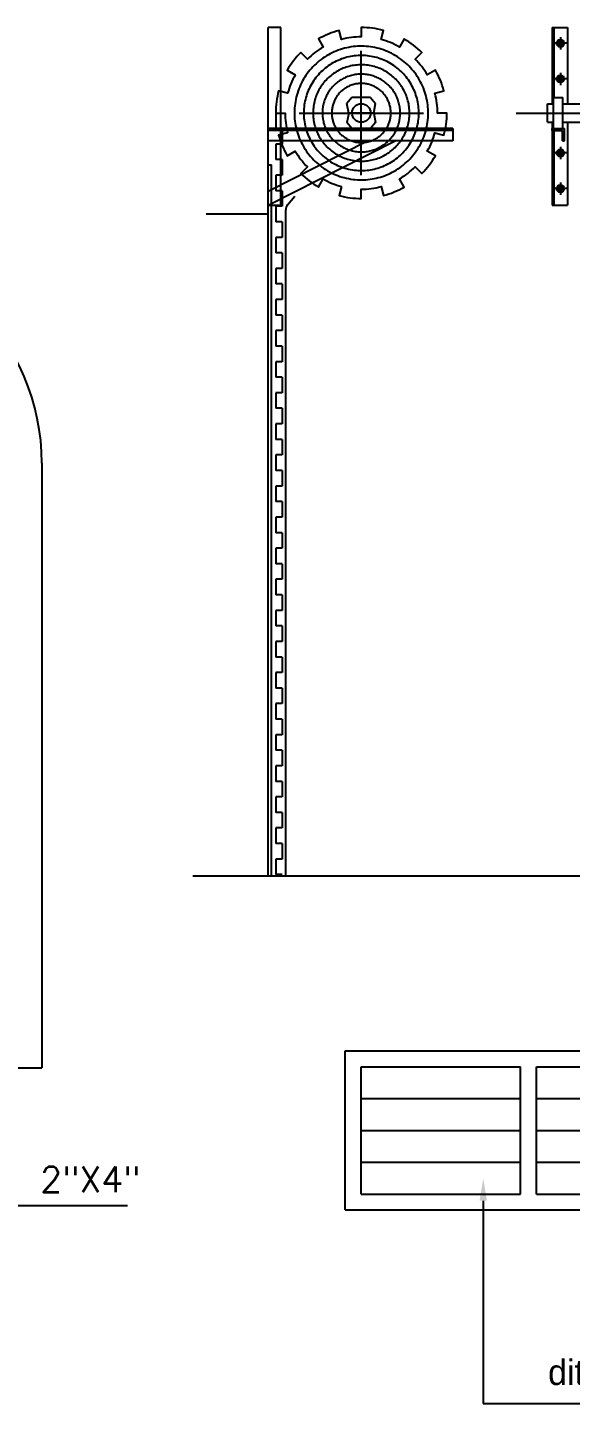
# Model space of a CAD drawing. Header units: inches. Extents: x -2548 to -2391, y 2200 to 2352.
# Drawn here: x -2452.929 to -2451.219, y 2317.749 to 2322.087 of the extents above; entities that cross this region are included whole.
import ezdxf

# ---------------------------------------------------------------- set-up
doc = ezdxf.new("R2010")
doc.units = ezdxf.units.IN
doc.header["$MEASUREMENT"] = 0
for name, pattern in [('CENTER2', [1.125, 0.75, -0.125, 0.125, -0.125]), ('DASHDOT', [1, 0.5, -0.25, 0, -0.25]), ('HIDDEN', [0.375, 0.25, -0.125])]:
    doc.linetypes.add(name, pattern=pattern)
for name, color, linetype in [('1', 7, 'Continuous'), ('2', 2, 'Continuous'), ('3', 3, 'Continuous'), ('4', 4, 'Continuous'), ('6', 6, 'Continuous'), ('8', 8, 'HIDDEN'), ('9', 9, 'Continuous'), ('DOOR', 9, 'Continuous'), ('GL', 9, 'CENTER2'), ('WALL', 4, 'Continuous')]:
    doc.layers.add(name, color=color, linetype=linetype)
doc.styles.add('GGG', font='THAICU.shx', dxfattribs={"height": 80})
doc.styles.add('ROMANS', font='romans', dxfattribs={"height": 0.1})

msp = doc.modelspace()

# ---------------------------------------------------------------- linework, layer by layer
at = {"layer": '1'}
for p, q in [((-2452.13141, 2322.08667), (-2452.17061, 2322.08667)), ((-2452.17061, 2321.65425), (-2452.17061, 2322.08667)), ((-2452.13141, 2321.52665), (-2452.13141, 2322.08667)), ((-2451.90721, 2321.86617), (-2451.92297, 2321.84695)), ((-2451.91701, 2321.81717), (-2451.92297, 2321.84695)), ((-2451.84841, 2321.86617), (-2451.90721, 2321.86617)), ((-2451.84841, 2321.86617), (-2451.83265, 2321.84695)), ((-2451.83861, 2321.81717), (-2451.83265, 2321.84695)), ((-2451.91701, 2321.81717), (-2451.92297, 2321.78739)), ((-2451.90721, 2321.76817), (-2451.92297, 2321.78739)), ((-2451.83861, 2321.81717), (-2451.91701, 2321.81717)), ((-2451.83265, 2321.78739), (-2451.84841, 2321.76817)), ((-2451.83861, 2321.81717), (-2451.83265, 2321.78739)), ((-2451.58966, 2321.76817), (-2452.17061, 2321.76817)), ((-2451.58966, 2321.76229), (-2452.17061, 2321.76229)), ((-2451.58966, 2321.76817), (-2451.58966, 2321.72897)), ((-2452.17061, 2321.52665), (-2451.77162, 2321.72897)), ((-2451.58966, 2321.72897), (-2452.17061, 2321.72897)), ((-2452.17061, 2321.5706), (-2451.85829, 2321.72897)), ((-2452.17061, 2321.52665), (-2452.13141, 2321.52665))]:
    msp.add_line(p, q, dxfattribs=at)
at = {"layer": '1', "color": 9}
for p, q in [((-2451.87781, 2321.62117), (-2451.87781, 2322.01317)), ((-2452.07381, 2321.81717), (-2451.68181, 2321.81717))]:
    msp.add_line(p, q, dxfattribs=at)
at = {"layer": '2'}
for p, q in [((-2451.29174, 2321.84657), (-2451.27214, 2321.84657)), ((-2451.29174, 2321.78777), (-2451.29174, 2321.84657)), ((-2451.27214, 2321.76817), (-2451.27214, 2321.86617)), ((-2451.27214, 2321.86617), (-2451.24274, 2321.86617)), ((-2451.24274, 2321.76817), (-2451.24274, 2321.86617)), ((-2451.24274, 2321.84657), (-2451.08594, 2321.84657)), ((-2451.29174, 2321.78777), (-2451.27214, 2321.78777)), ((-2451.24274, 2321.78777), (-2451.08594, 2321.78777))]:
    msp.add_line(p, q, dxfattribs=at)
at = {"layer": '2', "color": 2}
msp.add_lwpolyline([(-2451.87798, 2318.81033), (-2451.37658, 2318.81033)], dxfattribs=at)
at = {"layer": '3'}
for p, q in [((-2451.27704, 2321.76817), (-2451.23784, 2321.76817)), ((-2451.27704, 2321.76229), (-2451.27704, 2321.76817)), ((-2451.27704, 2321.76229), (-2451.24372, 2321.76229)), ((-2451.24372, 2321.72897), (-2451.24372, 2321.76229)), ((-2451.23784, 2321.72897), (-2451.23784, 2321.76817)), ((-2451.24372, 2321.72897), (-2451.23784, 2321.72897)), ((-2452.17061, 2321.49867), (-2452.36633, 2321.49867))]:
    msp.add_line(p, q, dxfattribs=at)
at = {"layer": '4'}
for p, q in [((-2452.14731, 2321.81717), (-2452.14731, 2321.76817)), ((-2452.12702, 2321.76817), (-2452.14731, 2321.76817)), ((-2452.12702, 2321.76817), (-2452.12702, 2321.71917)), ((-2452.12702, 2321.71917), (-2452.14731, 2321.71917)), ((-2452.14731, 2321.71917), (-2452.14731, 2321.67017)), ((-2452.12702, 2321.67017), (-2452.14731, 2321.67017)), ((-2452.12702, 2321.67017), (-2452.12702, 2321.62117)), ((-2452.12702, 2321.62117), (-2452.14731, 2321.62117)), ((-2452.14731, 2321.62117), (-2452.14731, 2321.57217)), ((-2452.12702, 2321.57217), (-2452.14731, 2321.57217)), ((-2452.12702, 2321.57217), (-2452.12702, 2321.52317)), ((-2452.14731, 2321.52317), (-2452.14731, 2321.47417)), ((-2452.12702, 2321.52317), (-2452.14731, 2321.52317)), ((-2452.12702, 2321.47417), (-2452.14731, 2321.47417)), ((-2452.12702, 2321.47417), (-2452.12702, 2321.42517)), ((-2452.12702, 2321.42517), (-2452.14731, 2321.42517)), ((-2452.14731, 2321.42517), (-2452.14731, 2321.37617)), ((-2452.12702, 2321.37617), (-2452.14731, 2321.37617)), ((-2452.12702, 2321.37617), (-2452.12702, 2321.32717)), ((-2452.12702, 2321.32717), (-2452.14731, 2321.32717)), ((-2452.14731, 2321.32717), (-2452.14731, 2321.27817)), ((-2452.12702, 2321.27817), (-2452.14731, 2321.27817)), ((-2452.12702, 2321.27817), (-2452.12702, 2321.22917)), ((-2452.12702, 2321.22917), (-2452.14731, 2321.22917)), ((-2452.14731, 2321.22917), (-2452.14731, 2321.18017)), ((-2452.12702, 2321.18017), (-2452.14731, 2321.18017)), ((-2452.12702, 2321.18017), (-2452.12702, 2321.13117)), ((-2452.12702, 2321.13117), (-2452.14731, 2321.13117)), ((-2452.14731, 2321.13117), (-2452.14731, 2321.08217)), ((-2452.12702, 2321.08217), (-2452.14731, 2321.08217)), ((-2452.12702, 2321.08217), (-2452.12702, 2321.03317)), ((-2452.12702, 2321.03317), (-2452.14731, 2321.03317)), ((-2452.14731, 2321.03317), (-2452.14731, 2320.98417)), ((-2452.12702, 2320.98417), (-2452.14731, 2320.98417)), ((-2452.12702, 2320.98417), (-2452.12702, 2320.93517)), ((-2452.14731, 2320.93517), (-2452.14731, 2320.88617)), ((-2452.12702, 2320.93517), (-2452.14731, 2320.93517)), ((-2452.12702, 2320.88617), (-2452.14731, 2320.88617)), ((-2452.12702, 2320.88617), (-2452.12702, 2320.83717)), ((-2452.12702, 2320.83717), (-2452.14731, 2320.83717)), ((-2452.14731, 2320.83717), (-2452.14731, 2320.78817)), ((-2452.12702, 2320.78817), (-2452.14731, 2320.78817)), ((-2452.12702, 2320.78817), (-2452.12702, 2320.73917)), ((-2452.12702, 2320.73917), (-2452.14731, 2320.73917)), ((-2452.14731, 2320.73917), (-2452.14731, 2320.69017)), ((-2452.12702, 2320.69017), (-2452.14731, 2320.69017)), ((-2452.12702, 2320.69017), (-2452.12702, 2320.64117)), ((-2452.12702, 2320.64117), (-2452.14731, 2320.64117)), ((-2452.14731, 2320.64117), (-2452.14731, 2320.59217)), ((-2452.12702, 2320.59217), (-2452.14731, 2320.59217)), ((-2452.12702, 2320.59217), (-2452.12702, 2320.54317)), ((-2452.12702, 2320.54317), (-2452.14731, 2320.54317)), ((-2452.14731, 2320.54317), (-2452.14731, 2320.49417)), ((-2452.12702, 2320.49417), (-2452.14731, 2320.49417)), ((-2452.12702, 2320.49417), (-2452.12702, 2320.44517)), ((-2452.14731, 2320.44517), (-2452.14731, 2320.39617)), ((-2452.12702, 2320.44517), (-2452.14731, 2320.44517)), ((-2452.12702, 2320.39617), (-2452.14731, 2320.39617)), ((-2452.12702, 2320.39617), (-2452.12702, 2320.34717)), ((-2452.14731, 2320.34717), (-2452.14731, 2320.29817)), ((-2452.12702, 2320.34717), (-2452.14731, 2320.34717)), ((-2452.12702, 2320.29817), (-2452.14731, 2320.29817)), ((-2452.12702, 2320.29817), (-2452.12702, 2320.24917)), ((-2452.14731, 2320.24917), (-2452.14731, 2320.20017)), ((-2452.12702, 2320.24917), (-2452.14731, 2320.24917)), ((-2452.12702, 2320.20017), (-2452.14731, 2320.20017)), ((-2452.12702, 2320.20017), (-2452.12702, 2320.15117)), ((-2452.14731, 2320.15117), (-2452.14731, 2320.10217)), ((-2452.12702, 2320.15117), (-2452.14731, 2320.15117)), ((-2452.12702, 2320.10217), (-2452.14731, 2320.10217)), ((-2452.12702, 2320.10217), (-2452.12702, 2320.05317)), ((-2452.14731, 2320.05317), (-2452.14731, 2320.00417)), ((-2452.12702, 2320.05317), (-2452.14731, 2320.05317)), ((-2452.12702, 2320.00417), (-2452.14731, 2320.00417)), ((-2452.12702, 2320.00417), (-2452.12702, 2319.95517)), ((-2452.14731, 2319.95517), (-2452.14731, 2319.90617)), ((-2452.12702, 2319.95517), (-2452.14731, 2319.95517)), ((-2452.12702, 2319.90617), (-2452.14731, 2319.90617)), ((-2452.12702, 2319.90617), (-2452.12702, 2319.85717)), ((-2452.14731, 2319.85717), (-2452.14731, 2319.80817)), ((-2452.12702, 2319.85717), (-2452.14731, 2319.85717)), ((-2452.12702, 2319.80817), (-2452.14731, 2319.80817)), ((-2452.12702, 2319.80817), (-2452.12702, 2319.75917)), ((-2452.14731, 2319.75917), (-2452.14731, 2319.71017)), ((-2452.12702, 2319.75917), (-2452.14731, 2319.75917)), ((-2452.12702, 2319.71017), (-2452.14731, 2319.71017)), ((-2452.12702, 2319.71017), (-2452.12702, 2319.66117)), ((-2452.14731, 2319.66117), (-2452.14731, 2319.61217)), ((-2452.12702, 2319.66117), (-2452.14731, 2319.66117)), ((-2452.12702, 2319.61217), (-2452.14731, 2319.61217)), ((-2452.12702, 2319.61217), (-2452.12702, 2319.56317)), ((-2452.14731, 2319.56317), (-2452.14731, 2319.51417)), ((-2452.12702, 2319.56317), (-2452.14731, 2319.56317)), ((-2452.12702, 2319.51417), (-2452.14731, 2319.51417)), ((-2452.12702, 2319.51417), (-2452.12702, 2319.46517)), ((-2452.14731, 2319.46517), (-2452.14731, 2319.41617)), ((-2452.12702, 2319.46517), (-2452.14731, 2319.46517)), ((-2447.74004, 2319.41127), (-2452.40792, 2319.41127)), ((-2452.12702, 2319.41617), (-2452.14731, 2319.41617))]:
    msp.add_line(p, q, dxfattribs=at)
msp.add_lwpolyline([(-2451.93995, 2321.58525), (-2451.94756, 2321.55685, 0.0655435), (-2451.87781, 2321.54767), (-2451.87781, 2321.57707, 0.0655435), (-2451.81567, 2321.58525), (-2451.80806, 2321.55685, 0.0655435), (-2451.74306, 2321.58378), (-2451.75776, 2321.60924, 0.0655435), (-2451.70803, 2321.64739), (-2451.68725, 2321.6266, 0.0655435), (-2451.64442, 2321.68242), (-2451.66988, 2321.69712, 0.0655435), (-2451.64589, 2321.75503), (-2451.61749, 2321.74742, 0.0655435), (-2451.60831, 2321.81717), (-2451.63771, 2321.81717, 0.0655435), (-2451.64589, 2321.87931), (-2451.61749, 2321.88692, 0.0655435), (-2451.64442, 2321.95192), (-2451.66988, 2321.93722, 0.0655435), (-2451.70803, 2321.98695), (-2451.68725, 2322.00773, 0.0655435), (-2451.74306, 2322.05056), (-2451.75776, 2322.0251, 0.0655435), (-2451.81567, 2322.04909), (-2451.80806, 2322.07749, 0.0655435), (-2451.87781, 2322.08667), (-2451.87781, 2322.05727, 0.0655435), (-2451.93995, 2322.04909), (-2451.94756, 2322.07749, 0.0655435), (-2452.01256, 2322.05056), (-2451.99786, 2322.0251, 0.0655435), (-2452.04759, 2321.98695), (-2452.06838, 2322.00773, 0.0655435), (-2452.1112, 2321.95192), (-2452.08574, 2321.93722, 0.0655435), (-2452.10973, 2321.87931), (-2452.13813, 2321.88692, 0.0655435), (-2452.14731, 2321.81717), (-2452.11791, 2321.81717, 0.0655435), (-2452.10973, 2321.75503), (-2452.13813, 2321.74742, 0.0655435), (-2452.1112, 2321.68242), (-2452.08574, 2321.69712, 0.0655435), (-2452.04759, 2321.64739), (-2452.06838, 2321.6266, 0.0655435), (-2452.01256, 2321.58378), (-2451.99786, 2321.60924, 0.0655435)], format="xyb", close=True, dxfattribs=at)
msp.add_circle((-2451.87781, 2321.81717), 0.0294, dxfattribs=at)
at = {"layer": '6'}
for p, q in [((-2451.27704, 2322.08667), (-2451.27704, 2321.84657)), ((-2451.27704, 2322.08667), (-2451.22804, 2322.08667)), ((-2451.27116, 2322.08667), (-2451.27116, 2321.86617)), ((-2451.22804, 2322.08667), (-2451.22804, 2321.84657)), ((-2451.27704, 2321.78777), (-2451.27704, 2321.76817)), ((-2451.22804, 2321.78777), (-2451.22804, 2321.52665)), ((-2451.27704, 2321.76229), (-2451.27704, 2321.52665)), ((-2451.27116, 2321.76229), (-2451.27116, 2321.52665)), ((-2452.17061, 2319.41127), (-2452.17061, 2321.65425)), ((-2452.17061, 2321.65425), (-2452.16081, 2321.65425)), ((-2452.16081, 2319.41127), (-2452.16081, 2321.65425)), ((-2452.10975, 2321.5278), (-2452.08662, 2321.5545)), ((-2451.27704, 2321.52665), (-2451.22804, 2321.52665)), ((-2452.11573, 2319.41127), (-2452.11573, 2321.51176))]:
    msp.add_line(p, q, dxfattribs=at)
msp.add_arc((-2452.09123, 2321.51176), 0.0245, 139.09762, 180, dxfattribs=at)
at = {"layer": '8', "color": 8, "linetype": 'DASHDOT'}
for p, q in [((-2451.25078, 2322.05657), (-2451.25078, 2322.01751)), ((-2451.23125, 2322.03704), (-2451.27031, 2322.03704)), ((-2451.23125, 2321.92471), (-2451.27031, 2321.92471)), ((-2451.25078, 2321.94424), (-2451.25078, 2321.90518)), ((-2451.25078, 2321.71066), (-2451.25078, 2321.6716)), ((-2451.23125, 2321.69113), (-2451.27031, 2321.69113)), ((-2451.23125, 2321.5788), (-2451.27031, 2321.5788)), ((-2451.25078, 2321.59833), (-2451.25078, 2321.55927))]:
    msp.add_line(p, q, dxfattribs=at)
at = {"layer": '8'}
for points in [[(-2451.90341, 2321.60803), (-2451.90341, 2321.60803, 0.1270304), (-2451.79895, 2321.62178), (-2451.79895, 2321.62178, 0.1316525), (-2451.71182, 2321.68739), (-2451.71182, 2321.68739, 0.1316525), (-2451.66917, 2321.78777), (-2451.66917, 2321.78777, 0.1316525), (-2451.68242, 2321.89603), (-2451.68242, 2321.89603, 0.1316525), (-2451.74803, 2321.98316), (-2451.74803, 2321.98316, 0.1316525), (-2451.84841, 2322.02581), (-2451.84841, 2322.02581, 0.1316525), (-2451.95667, 2322.01256), (-2451.95667, 2322.01256, 0.1316525), (-2452.0438, 2321.94695), (-2452.0438, 2321.94695, 0.1316525), (-2452.08645, 2321.84657), (-2452.08645, 2321.84657, 0.1316525), (-2452.0732, 2321.73831), (-2452.0732, 2321.73831, 0.1316525), (-2452.00759, 2321.65118), (-2452.00759, 2321.65118, 0.1362801)], [(-2451.89984, 2321.63721, 0.1270304), (-2451.80996, 2321.64905, 0.1316525), (-2451.73499, 2321.7055, 0.1316525), (-2451.69828, 2321.79187, 0.1316525), (-2451.70969, 2321.88502, 0.1316525), (-2451.76614, 2321.95999, 0.1316525), (-2451.85251, 2321.9967, 0.1316525), (-2451.94567, 2321.98529, 0.1316525), (-2452.02064, 2321.92884, 0.1316525), (-2452.05734, 2321.84247, 0.1316525), (-2452.04593, 2321.74931, 0.1316525), (-2451.98948, 2321.67434, 0.1362801)], [(-2451.89627, 2321.66639, 0.1270304), (-2451.82096, 2321.67631, 0.1316525), (-2451.75815, 2321.72361, 0.1316525), (-2451.7274, 2321.79597, 0.1316525), (-2451.73695, 2321.87402, 0.1316525), (-2451.78425, 2321.93683, 0.1316525), (-2451.85662, 2321.96758, 0.1316525), (-2451.93466, 2321.95803, 0.1316525), (-2451.99748, 2321.91073, 0.1316525), (-2452.02822, 2321.83836, 0.1316525), (-2452.01867, 2321.76032, 0.1316525), (-2451.97137, 2321.6975, 0.1362801)], [(-2451.8927, 2321.69558, 0.1270304), (-2451.83196, 2321.70357, 0.1316525), (-2451.78131, 2321.74172, 0.1316525), (-2451.75651, 2321.80008, 0.1316525), (-2451.76421, 2321.86302, 0.1316525), (-2451.80236, 2321.91367, 0.1316525), (-2451.86072, 2321.93847, 0.1316525), (-2451.92366, 2321.93077, 0.1316525), (-2451.97431, 2321.89262, 0.1316525), (-2451.99911, 2321.83426, 0.1316525), (-2451.99141, 2321.77132, 0.1316525), (-2451.95326, 2321.72067, 0.1362801)], [(-2451.88912, 2321.72476, 0.1270304), (-2451.84297, 2321.73084, 0.1316525), (-2451.80447, 2321.75982, 0.1316525), (-2451.78562, 2321.80418, 0.1316525), (-2451.79148, 2321.85201, 0.1316525), (-2451.82047, 2321.89051, 0.1316525), (-2451.86482, 2321.90936, 0.1316525), (-2451.91266, 2321.9035, 0.1316525), (-2451.95115, 2321.87451, 0.1316525), (-2451.97, 2321.83016, 0.1316525), (-2451.96414, 2321.78233, 0.1316525), (-2451.93516, 2321.74383, 0.1362801)]]:
    msp.add_lwpolyline(points, format="xyb", close=True, dxfattribs=at)
at = {"layer": '9'}
for points in [[(-2451.25621, 2322.04645), (-2451.26164, 2322.03704), (-2451.25621, 2322.02763), (-2451.24535, 2322.02763), (-2451.23992, 2322.03704), (-2451.24535, 2322.04645)], [(-2451.25621, 2321.93411), (-2451.26164, 2321.92471), (-2451.25621, 2321.9153), (-2451.24535, 2321.9153), (-2451.23992, 2321.92471), (-2451.24535, 2321.93411)], [(-2451.25621, 2321.70054), (-2451.26164, 2321.69113), (-2451.25621, 2321.68172), (-2451.24535, 2321.68172), (-2451.23992, 2321.69113), (-2451.24535, 2321.70054)], [(-2451.25621, 2321.58821), (-2451.26164, 2321.5788), (-2451.25621, 2321.56939), (-2451.24535, 2321.56939), (-2451.23992, 2321.5788), (-2451.24535, 2321.58821)]]:
    msp.add_lwpolyline(points, close=True, dxfattribs=at)
for centre, radius in [((-2451.25078, 2322.03704), 0.01176), ((-2451.25078, 2322.03704), 0.00902), ((-2451.25078, 2322.03704), 0.0047), ((-2451.25078, 2321.92471), 0.01176), ((-2451.25078, 2321.92471), 0.00902), ((-2451.25078, 2321.92471), 0.0047), ((-2451.25078, 2321.69113), 0.01176), ((-2451.25078, 2321.69113), 0.00902), ((-2451.25078, 2321.69113), 0.0047), ((-2451.25078, 2321.5788), 0.01176), ((-2451.25078, 2321.5788), 0.00902), ((-2451.25078, 2321.5788), 0.0047)]:
    msp.add_circle(centre, radius, dxfattribs=at)
at = {"layer": 'DOOR', "color": 8}
for p, q in [((-2453.97629, 2318.37278), (-2452.61387, 2318.37278)), ((-2451.49369, 2318.38784), (-2451.49369, 2317.74892)), ((-2451.49369, 2317.74892), (-2450.04716, 2317.74892))]:
    msp.add_line(p, q, dxfattribs=at)
at = {"layer": 'DOOR', "color": 2}
for points in [[(-2451.92812, 2318.86047), (-2450.7749, 2318.86047)], [(-2451.92812, 2318.35907), (-2451.92812, 2318.86047)], [(-2451.87798, 2318.40921), (-2451.87798, 2318.81033)], [(-2451.37658, 2318.40921), (-2451.37658, 2318.81033)], [(-2451.32644, 2318.40921), (-2451.32644, 2318.81033)], [(-2451.32644, 2318.81033), (-2450.82504, 2318.81033)], [(-2451.87798, 2318.40921), (-2451.37658, 2318.40921)], [(-2451.92812, 2318.35907), (-2450.7749, 2318.35907)]]:
    msp.add_lwpolyline(points, dxfattribs=at)
at = {"layer": 'DOOR', "color": 8}
for points in [[(-2451.87798, 2318.71005), (-2451.37658, 2318.71005)], [(-2451.32644, 2318.71005), (-2450.82504, 2318.71005)], [(-2451.87798, 2318.60977), (-2451.37658, 2318.60977)], [(-2451.32644, 2318.60977), (-2450.82504, 2318.60977)], [(-2451.87798, 2318.50949), (-2451.37658, 2318.50949)], [(-2451.32644, 2318.50949), (-2450.82504, 2318.50949)], [(-2451.32644, 2318.40921), (-2450.82504, 2318.40921)]]:
    msp.add_lwpolyline(points, dxfattribs=at)
msp.add_solid([(-2451.50539, 2318.38784), (-2451.48199, 2318.38784), (-2451.49369, 2318.45804)], dxfattribs=at)
at = {"layer": 'GL'}
msp.add_line((-2451.38974, 2321.81717), (-2447.79314, 2321.81717), dxfattribs=at)
at = {"layer": 'WALL', "color": 2}
for points in [[(-2452.88396, 2320.71276), (-2452.88396, 2318.80744)], [(-2454.28788, 2318.80744), (-2452.88396, 2318.80744)]]:
    msp.add_lwpolyline(points, dxfattribs=at)
msp.add_arc((-2453.58592, 2320.71276), 0.70196, 0, 180, dxfattribs=at)

# ---------------------------------------------------------------- texts
at = {"layer": 'DOOR', "color": 2}
for s, style, p in [('2"X4"', 'ROMANS', (-2452.88901, 2318.41532)), ('dit0d/hk', 'GGG', (-2451.28952, 2317.80724))]:
    msp.add_text(s, height=0.080224, dxfattribs=dict(at, style=style)).set_placement(p)

doc.saveas('drawing.dxf')
